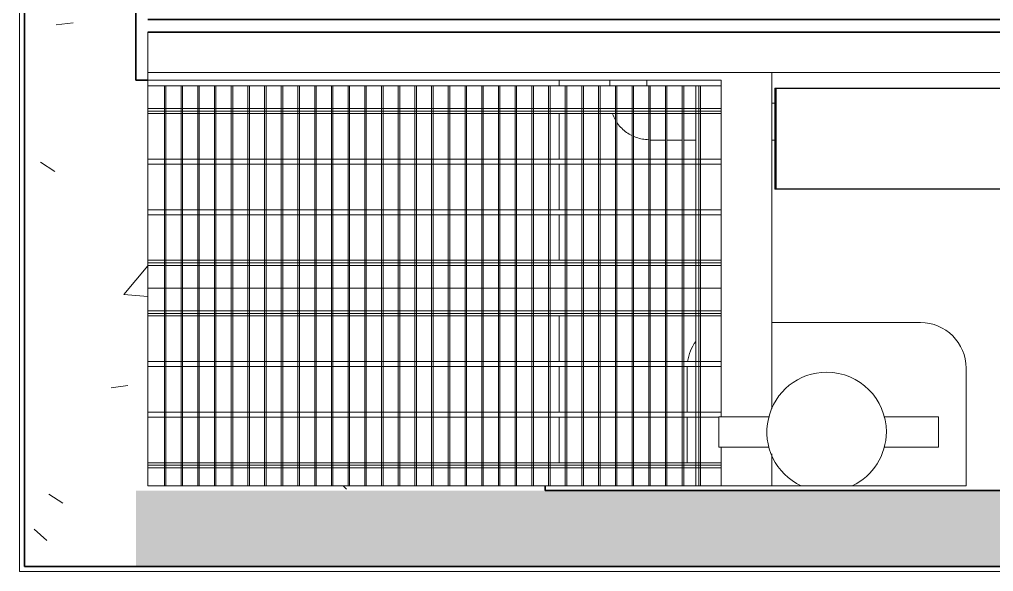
# Model space of a CAD drawing. Header units: metres. Extents: x -3 to 175, y -5 to 18.
# Drawn here: x 24.764 to 26.688, y -0.037 to 1.054 of the extents above; entities that cross this region are included whole.
import ezdxf

# ---------------------------------------------------------------- set-up
doc = ezdxf.new("R2010")
doc.units = ezdxf.units.M
for name, color, linetype, lineweight in [('A-GENM', 7, 'Continuous', 9), ('A-WALL', 7, 'Continuous', 9), ('A-WALL-PATT', 7, 'Continuous', 35), ('I-WALL', 7, 'Continuous', 9), ('P-PIPE', 7, 'Continuous', 9), ('S-COLS', 7, 'Continuous', 9)]:
    doc.layers.add(name, color=color, linetype=linetype, lineweight=lineweight)
pattern_1 = [(50, (30.7992, 0), (0.728738, -0.06376), [0.0762, -0.8382]), (355, (30.7992, 0), (-0.14097, 0.764224), [0.06096, -0.67056]), (100.451, (30.85994, -0.0053), (0.58777, 0.700469), [0.06476, -0.71236]), (46.184, (30.7992, 0.2032), (1.084314, -0.168175), [0.1143, -1.257]), (96.636, (30.8896, 0.1892), (0.94999, 0.989753), [0.09714, -1.069]), (351.184, (30.7992, 0.2032), (0.94969, 0.990147), [0.09144, -1.006]), (21, (30.9008, 0.1524), (0.606457, -0.409065), [0.0762, -0.8382]), (326, (30.9008, 0.1524), (0.247208, 0.73675), [0.06096, -0.67056]), (71.451, (30.95135, 0.1183), (0.85367, 0.327687), [0.06476, -0.71236]), (37.5, (30.7992, 0), (0.0123552, 0.3382243), [0.03353, -0.6289, 0.03353, -0.64719, -0.6731]), (37.5, (30.7992, 0), (0.0123552, 0.3382243), [-1.343, 0.03353, -0.63957]), (7.5, (30.7992, 0), (0.2672815, 0.4007255), [0.03353, -0.35458, 0.03353, -0.61366, -0.25654]), (7.5, (30.7992, 0), (0.2672815, 0.4007255), [-1.035, 0.03353, -0.22301]), (327.5, (30.57264, 0), (0.5423632, -0.0229212), [0.03353, -0.22047, 0.03353, -0.75895, -1.052]), (327.5, (30.57264, 0), (0.5423632, -0.0229212), [-1.046, 0.03353, -1.018]), (317.5, (30.47104, 0), (0.592516, 0.101701), [0.03353, -0.29667, 0.03353, -0.49276, -0.74676]), (317.5, (30.47104, 0), (0.592516, 0.101701), [-0.85649, 0.03353, -0.71323])]

# ---------------------------------------------------------------- blocks, each defined once
blk = doc.blocks.new('Bolardo - Bolardo-2116282-N-Estancos')
at = {"layer": 'A-GENM'}
for p, q in [((-0.1122, 0.2129), (0.1817, 0.2129)), ((-0.2793, 0.1229), (-0.2793, 0.0357)), ((0.2717, 0.1229), (0.2717, -0.1098)), ((-0.2793, 0.0261), (-0.2793, -0.0643)), ((-0.1167, 0.0268), (-0.2169, 0.0268)), ((-0.2169, -0.0332), (-0.2169, 0.0268)), ((0.2173, 0.0268), (0.1094, 0.0268)), ((0.2173, 0.0268), (0.2173, -0.0332)), ((-0.2169, -0.0332), (-0.1175, -0.0332)), ((0.1099, -0.0332), (0.2173, -0.0332)), ((-0.0544, -0.1098), (-0.1122, -0.1098)), ((-0.0544, -0.1098), (0.0468, -0.1098)), ((0.0468, -0.1098), (0.2717, -0.1098))]:
    blk.add_line(p, q, dxfattribs=at)
for centre, radius, start, end in [((0.1817, 0.1229), 0.09, 0, 90), ((-0.1893, 0.1229), 0.09, 144.106, 171.7224), ((-0.1893, 0.1229), 0.09, 177.974, 180), ((-0.0038, -0.0032), 0.118, 90, 244.6126), ((-0.0038, -0.0032), 0.118, 0, 90), ((-0.0038, -0.0032), 0.118, 295.3874, 0)]:
    blk.add_arc(centre, radius, start, end, dxfattribs=at)
blk = doc.blocks.new('M_Boca extracción - M_Boca extracción-2633244-N-Estancos')
at = {"layer": 'A-GENM'}
for p, q in [((-0.6036, 0.1), (-0.6036, -0.1)), ((-0.6007, 0.1), (-0.6036, 0.1)), ((-0.6034, -0.1), (-0.6034, 0.1)), ((0.6036, 0.1), (0.6007, 0.1)), ((0.6034, 0.1), (0.6034, -0.1)), ((0.6036, -0.1), (0.6036, 0.1)), ((-0.6036, -0.1), (-0.6007, -0.1)), ((0.6007, -0.1), (0.6036, -0.1))]:
    blk.add_line(p, q, dxfattribs=at)
at = {"layer": 'A-GENM', "lineweight": 25}
for p, q in [((-0.6007, 0.1), (0.6007, 0.1)), ((-0.6007, -0.1), (-0.6007, 0.1)), ((0.6007, -0.1), (0.6007, 0.1)), ((0.6007, -0.1), (-0.6007, -0.1))]:
    blk.add_line(p, q, dxfattribs=at)
blk = doc.blocks.new('M_RVR_Grating - 0_40 x 1_15-V13-N-Estancos')
at = {"layer": 'A-GENM'}
for p, q in [((-0.525, 0.2), (-0.5577, 0.2)), ((-0.5577, 0.2), (-0.5577, -0.1907)), ((0.575, 0.2), (-0.5577, 0.2)), ((-0.5577, 0.2), (-0.5577, 0.15)), ((-0.522, 0.2), (-0.525, 0.2)), ((-0.525, 0.2), (-0.525, -0.1907)), ((-0.525, -0.1907), (-0.525, 0.2)), ((-0.522, -0.1907), (-0.522, 0.2)), ((-0.489, 0.2), (-0.492, 0.2)), ((-0.492, 0.2), (-0.492, -0.1907)), ((-0.489, -0.1907), (-0.489, 0.2)), ((-0.456, 0.2), (-0.459, 0.2)), ((-0.459, 0.2), (-0.459, -0.1907)), ((-0.456, -0.1907), (-0.456, 0.2)), ((-0.423, 0.2), (-0.426, 0.2)), ((-0.426, 0.2), (-0.426, -0.1907)), ((-0.423, -0.1907), (-0.423, 0.2)), ((-0.39, 0.2), (-0.393, 0.2)), ((-0.393, 0.2), (-0.393, -0.1907)), ((-0.39, -0.1907), (-0.39, 0.2)), ((-0.357, 0.2), (-0.36, 0.2)), ((-0.36, 0.2), (-0.36, -0.1907)), ((-0.357, -0.1907), (-0.357, 0.2)), ((-0.324, 0.2), (-0.327, 0.2)), ((-0.327, 0.2), (-0.327, -0.1907)), ((-0.324, -0.1907), (-0.324, 0.2)), ((-0.291, 0.2), (-0.294, 0.2)), ((-0.294, 0.2), (-0.294, -0.1907)), ((-0.291, -0.1907), (-0.291, 0.2)), ((-0.258, 0.2), (-0.261, 0.2)), ((-0.261, 0.2), (-0.261, -0.1907)), ((-0.258, -0.1907), (-0.258, 0.2)), ((-0.225, 0.2), (-0.228, 0.2)), ((-0.228, 0.2), (-0.228, -0.1907)), ((-0.225, -0.1907), (-0.225, 0.2)), ((-0.192, 0.2), (-0.195, 0.2)), ((-0.195, 0.2), (-0.195, -0.1907)), ((-0.192, -0.1907), (-0.192, 0.2)), ((-0.159, 0.2), (-0.162, 0.2)), ((-0.162, 0.2), (-0.162, -0.1907)), ((-0.159, -0.1907), (-0.159, 0.2)), ((-0.126, 0.2), (-0.129, 0.2)), ((-0.129, 0.2), (-0.129, -0.1907)), ((-0.126, -0.1907), (-0.126, 0.2)), ((-0.093, 0.2), (-0.096, 0.2)), ((-0.096, 0.2), (-0.096, -0.1907)), ((-0.093, -0.1907), (-0.093, 0.2)), ((-0.06, 0.2), (-0.063, 0.2)), ((-0.063, 0.2), (-0.063, -0.1907)), ((-0.06, -0.1907), (-0.06, 0.2)), ((-0.027, 0.2), (-0.03, 0.2)), ((-0.03, 0.2), (-0.03, -0.1907)), ((-0.027, -0.1907), (-0.027, 0.2)), ((0.006, 0.2), (0.003, 0.2)), ((0.003, 0.2), (0.003, -0.1907)), ((0.006, -0.1907), (0.006, 0.2)), ((0.039, 0.2), (0.036, 0.2)), ((0.036, 0.2), (0.036, -0.1907)), ((0.039, -0.1907), (0.039, 0.2)), ((0.072, 0.2), (0.069, 0.2)), ((0.069, 0.2), (0.069, -0.1907)), ((0.072, -0.1907), (0.072, 0.2)), ((0.105, 0.2), (0.102, 0.2)), ((0.102, 0.2), (0.102, -0.1907)), ((0.105, -0.1907), (0.105, 0.2)), ((0.138, 0.2), (0.135, 0.2)), ((0.135, 0.2), (0.135, -0.1907)), ((0.138, -0.1907), (0.138, 0.2)), ((0.171, 0.2), (0.168, 0.2)), ((0.168, 0.2), (0.168, -0.1907)), ((0.171, -0.1907), (0.171, 0.2)), ((0.204, 0.2), (0.201, 0.2)), ((0.201, 0.2), (0.201, -0.1907)), ((0.204, -0.1907), (0.204, 0.2)), ((0.237, 0.2), (0.234, 0.2)), ((0.234, 0.2), (0.234, -0.1907)), ((0.237, -0.1907), (0.237, 0.2)), ((0.27, 0.2), (0.267, 0.2)), ((0.267, 0.2), (0.267, -0.1907)), ((0.27, -0.1907), (0.27, 0.2)), ((0.303, 0.2), (0.3, 0.2)), ((0.3, 0.2), (0.3, -0.1907)), ((0.303, -0.1907), (0.303, 0.2)), ((0.336, 0.2), (0.333, 0.2)), ((0.333, 0.2), (0.333, -0.1907)), ((0.336, -0.1907), (0.336, 0.2)), ((0.369, 0.2), (0.366, 0.2)), ((0.366, 0.2), (0.366, -0.1907)), ((0.369, -0.1907), (0.369, 0.2)), ((0.402, 0.2), (0.399, 0.2)), ((0.399, 0.2), (0.399, -0.1907)), ((0.402, -0.1907), (0.402, 0.2)), ((0.435, 0.2), (0.432, 0.2)), ((0.432, 0.2), (0.432, -0.1907)), ((0.435, -0.1907), (0.435, 0.2)), ((0.468, 0.2), (0.465, 0.2)), ((0.465, 0.2), (0.465, -0.1907)), ((0.468, -0.1907), (0.468, 0.2)), ((0.501, 0.2), (0.498, 0.2)), ((0.498, 0.2), (0.498, -0.1907)), ((0.501, -0.1907), (0.501, 0.2)), ((0.575, 0.2), (0.525, 0.2)), ((0.525, 0.2), (0.525, -0.1907)), ((0.534, 0.2), (0.531, 0.2)), ((0.531, 0.2), (0.531, -0.1907)), ((0.534, -0.1907), (0.534, 0.2)), ((0.575, -0.054), (0.575, 0.2)), ((0.575, 0.15), (0.575, 0.2)), ((0.575, 0.155), (-0.5577, 0.155)), ((-0.5577, 0.15), (0.575, 0.15)), ((-0.5577, 0.145), (0.575, 0.145)), ((0.575, 0.055), (-0.5577, 0.055)), ((-0.5577, 0.045), (0.575, 0.045)), ((0.575, -0.045), (-0.5577, -0.045)), ((-0.5577, -0.055), (0.5703, -0.055)), ((0.575, -0.1907), (0.575, -0.1141)), ((0.575, -0.145), (-0.5577, -0.145)), ((0.575, -0.15), (-0.5577, -0.15)), ((-0.5577, -0.15), (-0.5577, -0.1907)), ((0.575, -0.1907), (0.575, -0.15)), ((-0.5577, -0.155), (0.575, -0.155)), ((-0.525, -0.1907), (-0.5577, -0.1907)), ((0.575, -0.1907), (-0.5577, -0.1907)), ((-0.522, -0.1907), (-0.525, -0.1907)), ((-0.489, -0.1907), (-0.492, -0.1907)), ((-0.456, -0.1907), (-0.459, -0.1907)), ((-0.423, -0.1907), (-0.426, -0.1907)), ((-0.39, -0.1907), (-0.393, -0.1907)), ((-0.357, -0.1907), (-0.36, -0.1907)), ((-0.324, -0.1907), (-0.327, -0.1907)), ((-0.291, -0.1907), (-0.294, -0.1907)), ((-0.258, -0.1907), (-0.261, -0.1907)), ((-0.225, -0.1907), (-0.228, -0.1907)), ((-0.192, -0.1907), (-0.195, -0.1907)), ((-0.159, -0.1907), (-0.162, -0.1907)), ((-0.126, -0.1907), (-0.129, -0.1907)), ((-0.093, -0.1907), (-0.096, -0.1907)), ((-0.06, -0.1907), (-0.063, -0.1907)), ((-0.027, -0.1907), (-0.03, -0.1907)), ((0.006, -0.1907), (0.003, -0.1907)), ((0.039, -0.1907), (0.036, -0.1907)), ((0.072, -0.1907), (0.069, -0.1907)), ((0.105, -0.1907), (0.102, -0.1907)), ((0.138, -0.1907), (0.135, -0.1907)), ((0.171, -0.1907), (0.168, -0.1907)), ((0.204, -0.1907), (0.201, -0.1907)), ((0.237, -0.1907), (0.234, -0.1907)), ((0.27, -0.1907), (0.267, -0.1907)), ((0.303, -0.1907), (0.3, -0.1907)), ((0.336, -0.1907), (0.333, -0.1907)), ((0.369, -0.1907), (0.366, -0.1907)), ((0.402, -0.1907), (0.399, -0.1907)), ((0.435, -0.1907), (0.432, -0.1907)), ((0.468, -0.1907), (0.465, -0.1907)), ((0.501, -0.1907), (0.498, -0.1907)), ((0.575, -0.1907), (0.525, -0.1907)), ((0.534, -0.1907), (0.531, -0.1907))]:
    blk.add_line(p, q, dxfattribs=at)
blk = doc.blocks.new('M_RVR_Grating - 0_40 x 1_15-V14-N-Estancos')
at = {"layer": 'A-GENM'}
for p, q in [((-0.525, 0.2), (-0.5577, 0.2)), ((-0.5577, -0.2), (-0.5577, 0.2)), ((0.575, 0.2), (-0.5577, 0.2)), ((-0.5577, 0.2), (-0.5577, 0.15)), ((-0.525, 0.2), (-0.525, -0.2)), ((-0.522, 0.2), (-0.525, 0.2)), ((-0.525, -0.2), (-0.525, 0.2)), ((-0.522, -0.2), (-0.522, 0.2)), ((-0.492, 0.2), (-0.492, -0.2)), ((-0.489, 0.2), (-0.492, 0.2)), ((-0.489, -0.2), (-0.489, 0.2)), ((-0.459, 0.2), (-0.459, -0.2)), ((-0.456, 0.2), (-0.459, 0.2)), ((-0.456, -0.2), (-0.456, 0.2)), ((-0.426, 0.2), (-0.426, -0.2)), ((-0.423, 0.2), (-0.426, 0.2)), ((-0.423, -0.2), (-0.423, 0.2)), ((-0.393, 0.2), (-0.393, -0.2)), ((-0.39, 0.2), (-0.393, 0.2)), ((-0.39, -0.2), (-0.39, 0.2)), ((-0.36, 0.2), (-0.36, -0.2)), ((-0.357, 0.2), (-0.36, 0.2)), ((-0.357, -0.2), (-0.357, 0.2)), ((-0.327, 0.2), (-0.327, -0.2)), ((-0.324, 0.2), (-0.327, 0.2)), ((-0.324, -0.2), (-0.324, 0.2)), ((-0.294, 0.2), (-0.294, -0.2)), ((-0.291, 0.2), (-0.294, 0.2)), ((-0.291, -0.2), (-0.291, 0.2)), ((-0.261, 0.2), (-0.261, -0.2)), ((-0.258, 0.2), (-0.261, 0.2)), ((-0.258, -0.2), (-0.258, 0.2)), ((-0.228, 0.2), (-0.228, -0.2)), ((-0.225, 0.2), (-0.228, 0.2)), ((-0.225, -0.2), (-0.225, 0.2)), ((-0.195, 0.2), (-0.195, -0.2)), ((-0.192, 0.2), (-0.195, 0.2)), ((-0.192, -0.2), (-0.192, 0.2)), ((-0.162, 0.2), (-0.162, -0.2)), ((-0.159, 0.2), (-0.162, 0.2)), ((-0.159, -0.2), (-0.159, 0.2)), ((-0.129, 0.2), (-0.129, -0.2)), ((-0.126, 0.2), (-0.129, 0.2)), ((-0.126, -0.2), (-0.126, 0.2)), ((-0.096, 0.2), (-0.096, -0.2)), ((-0.093, 0.2), (-0.096, 0.2)), ((-0.093, -0.2), (-0.093, 0.2)), ((-0.063, 0.2), (-0.063, -0.2)), ((-0.06, 0.2), (-0.063, 0.2)), ((-0.06, -0.2), (-0.06, 0.2)), ((-0.03, 0.2), (-0.03, -0.2)), ((-0.027, 0.2), (-0.03, 0.2)), ((-0.027, -0.2), (-0.027, 0.2)), ((0.003, 0.2), (0.003, -0.2)), ((0.006, 0.2), (0.003, 0.2)), ((0.006, -0.2), (0.006, 0.2)), ((0.036, 0.2), (0.036, -0.2)), ((0.039, 0.2), (0.036, 0.2)), ((0.039, -0.2), (0.039, 0.2)), ((0.069, 0.2), (0.069, -0.2)), ((0.072, 0.2), (0.069, 0.2)), ((0.072, -0.2), (0.072, 0.2)), ((0.102, 0.2), (0.102, -0.2)), ((0.105, 0.2), (0.102, 0.2)), ((0.105, -0.2), (0.105, 0.2)), ((0.135, 0.2), (0.135, -0.2)), ((0.138, 0.2), (0.135, 0.2)), ((0.138, -0.2), (0.138, 0.2)), ((0.168, 0.2), (0.168, -0.2)), ((0.171, 0.2), (0.168, 0.2)), ((0.171, -0.2), (0.171, 0.2)), ((0.201, 0.2), (0.201, -0.2)), ((0.204, 0.2), (0.201, 0.2)), ((0.204, -0.2), (0.204, 0.2)), ((0.234, 0.2), (0.234, -0.2)), ((0.237, 0.2), (0.234, 0.2)), ((0.237, -0.2), (0.237, 0.2)), ((0.267, 0.2), (0.267, -0.2)), ((0.27, 0.2), (0.267, 0.2)), ((0.27, -0.2), (0.27, 0.2)), ((0.3, 0.2), (0.3, -0.2)), ((0.303, 0.2), (0.3, 0.2)), ((0.303, -0.2), (0.303, 0.2)), ((0.333, 0.2), (0.333, -0.2)), ((0.336, 0.2), (0.333, 0.2)), ((0.336, -0.2), (0.336, 0.2)), ((0.366, 0.2), (0.366, -0.2)), ((0.369, 0.2), (0.366, 0.2)), ((0.369, -0.2), (0.369, 0.2)), ((0.399, 0.2), (0.399, -0.2)), ((0.402, 0.2), (0.399, 0.2)), ((0.402, -0.2), (0.402, 0.2)), ((0.432, 0.2), (0.432, -0.2)), ((0.435, 0.2), (0.432, 0.2)), ((0.435, -0.2), (0.435, 0.2)), ((0.465, 0.2), (0.465, -0.2)), ((0.468, 0.2), (0.465, 0.2)), ((0.468, -0.2), (0.468, 0.2)), ((0.498, 0.2), (0.498, -0.2)), ((0.501, 0.2), (0.498, 0.2)), ((0.501, -0.2), (0.501, 0.2)), ((0.525, 0.2), (0.525, -0.2)), ((0.575, 0.2), (0.525, 0.2)), ((0.531, 0.2), (0.531, -0.2)), ((0.534, 0.2), (0.531, 0.2)), ((0.534, -0.2), (0.534, 0.2)), ((0.575, -0.2), (0.575, 0.2)), ((0.575, 0.15), (0.575, 0.2)), ((0.575, 0.155), (-0.5577, 0.155)), ((-0.5577, 0.15), (0.575, 0.15)), ((-0.5577, 0.145), (0.575, 0.145)), ((0.575, 0.055), (-0.5577, 0.055)), ((-0.5577, 0.045), (0.575, 0.045)), ((0.575, -0.045), (-0.5577, -0.045)), ((-0.5577, -0.055), (0.575, -0.055)), ((0.575, -0.145), (-0.5577, -0.145)), ((0.575, -0.15), (-0.5577, -0.15)), ((-0.5577, -0.15), (-0.5577, -0.2)), ((0.575, -0.2), (0.575, -0.15)), ((-0.5577, -0.155), (0.575, -0.155)), ((-0.5577, -0.2), (-0.525, -0.2)), ((-0.5577, -0.2), (0.575, -0.2)), ((-0.525, -0.2), (-0.522, -0.2)), ((-0.492, -0.2), (-0.489, -0.2)), ((-0.459, -0.2), (-0.456, -0.2)), ((-0.426, -0.2), (-0.423, -0.2)), ((-0.393, -0.2), (-0.39, -0.2)), ((-0.36, -0.2), (-0.357, -0.2)), ((-0.327, -0.2), (-0.324, -0.2)), ((-0.294, -0.2), (-0.291, -0.2)), ((-0.261, -0.2), (-0.258, -0.2)), ((-0.228, -0.2), (-0.225, -0.2)), ((-0.195, -0.2), (-0.192, -0.2)), ((-0.162, -0.2), (-0.159, -0.2)), ((-0.129, -0.2), (-0.126, -0.2)), ((-0.096, -0.2), (-0.093, -0.2)), ((-0.063, -0.2), (-0.06, -0.2)), ((-0.03, -0.2), (-0.027, -0.2)), ((0.003, -0.2), (0.006, -0.2)), ((0.036, -0.2), (0.039, -0.2)), ((0.069, -0.2), (0.072, -0.2)), ((0.102, -0.2), (0.105, -0.2)), ((0.135, -0.2), (0.138, -0.2)), ((0.168, -0.2), (0.171, -0.2)), ((0.201, -0.2), (0.204, -0.2)), ((0.234, -0.2), (0.237, -0.2)), ((0.267, -0.2), (0.27, -0.2)), ((0.3, -0.2), (0.303, -0.2)), ((0.333, -0.2), (0.336, -0.2)), ((0.366, -0.2), (0.369, -0.2)), ((0.399, -0.2), (0.402, -0.2)), ((0.432, -0.2), (0.435, -0.2)), ((0.465, -0.2), (0.468, -0.2)), ((0.498, -0.2), (0.501, -0.2)), ((0.525, -0.2), (0.575, -0.2)), ((0.531, -0.2), (0.534, -0.2))]:
    blk.add_line(p, q, dxfattribs=at)
blk = doc.blocks.new('M_RVR_Codo material - CO - Codo-2960452-N-Estancos')
at = {"layer": 'P-PIPE', "flags": 128}
for points in [[(0.029, 0.0113), (0.03, 0.0139), (0.0311, 0.0168), (0.032, 0.0198), (0.0329, 0.0228), (0.0336, 0.0258), (0.0342, 0.0288), (0.0346, 0.0319), (0.035, 0.035), (0.0352, 0.0381), (0.0353, 0.0412)], [(0.0017, -0.0219), (0.004, -0.0203), (0.0064, -0.0184), (0.0088, -0.0164), (0.0111, -0.0143), (0.0133, -0.0121), (0.0155, -0.0098), (0.0175, -0.0075), (0.0194, -0.0051), (0.0212, -0.0025), (0.023, 0), (0.0246, 0.0027), (0.0261, 0.0054), (0.0275, 0.0082)], [(-0.0151, -0.0307), (-0.0122, -0.0296), (-0.0093, -0.0283), (-0.0065, -0.0269), (-0.0038, -0.0254)]]:
    blk.add_lwpolyline(points, dxfattribs=at)

msp = doc.modelspace()

# ---------------------------------------------------------------- hatches: boundary and pattern name
at = {"layer": 'A-WALL-PATT', "lineweight": 9}
h = msp.add_hatch(dxfattribs=at)
h.set_pattern_fill('FP_1', color=256, style=0, pattern_type=2)
h.set_pattern_definition(pattern_1)
h.paths.add_polyline_path([(24.9936, -0.027), (24.9936, 3.0387), (24.7736, 3.0384), (24.7736, -0.027)])
h.paths.add_polyline_path([(24.7736, 3.1033), (24.9936, 3.1034), (24.9936, 3.8511), (24.7736, 3.8508), (24.7736, 3.1033)])
h.paths.add_polyline_path([(24.7743, 3.9157), (24.9936, 3.9158), (24.9936, 4.8287), (24.7736, 4.8287), (24.7736, 3.9157)])
h.paths.add_polyline_path([(24.7736, 4.8937), (24.9936, 4.8937), (24.9936, 5.8481), (24.813, 5.8491), (24.813, 5.9111), (24.9936, 5.9111), (24.9936, 6.1391), (24.813, 6.1391), (24.813, 6.2121), (24.9936, 6.2121), (24.9936, 6.93), (24.813, 6.93), (24.813, 7.0031), (24.9936, 7.0031), (24.9936, 7.255), (24.813, 7.2561), (24.813, 7.318), (24.9936, 7.318), (24.9936, 8.4154), (24.7736, 8.4154), (24.7736, 4.9051)])
h.paths.add_polyline_path([(24.7736, 8.4804), (24.9936, 8.4804), (24.9936, 9.3746), (24.7736, 9.3744), (24.7736, 8.7565)])
h.paths.add_polyline_path([(24.7997, 9.4393), (24.9936, 9.4394), (24.9936, 10.1802), (24.7736, 10.1802), (24.7736, 9.4393), (24.7872, 9.4393)])
h.paths.add_polyline_path([(24.8655, 10.2451), (24.9936, 10.2451), (24.9936, 13.1528), (24.7736, 13.1528), (24.7736, 10.2451), (24.853, 10.2451)])
h = msp.add_hatch(dxfattribs=at)
h.set_pattern_fill('FP_1', color=256, style=0, pattern_type=2)
h.set_pattern_definition(pattern_1)
h.paths.add_polyline_path([(48.5973, -0.027), (48.5973, 0.123), (31.6069, 0.123), (31.6069, -0.027), (48.2507, -0.027)])
h.paths.add_polyline_path([(31.5369, -0.027), (31.5369, 0.123), (30.9369, 0.123), (30.9369, -0.027), (31.4275, -0.027)])
h.paths.add_polyline_path([(30.8669, -0.027), (30.8669, 0.123), (24.9936, 0.123), (24.9936, -0.027), (30.8591, -0.027)])
at = {"layer": 'S-COLS'}
h = msp.add_hatch(dxfattribs=at)
h.set_pattern_fill('FP_1', color=256, style=0, pattern_type=2)
h.set_pattern_definition(pattern_1)
h.paths.add_polyline_path([(25.2893, 0.123), (25.8021, 0.123), (25.8021, 0.1323), (25.0172, 0.1323), (25.0172, 0.934), (24.9936, 0.934), (24.9936, 0.123), (25.062, 0.123)])

# ---------------------------------------------------------------- linework, layer by layer
at = {"layer": 'A-WALL'}
for p, q in [((25.0172, 0.934), (25.0172, 1.0289)), ((25.0172, 0.9488), (29.1781, 0.9488)), ((26.2499, 0.9488), (26.2499, 0.2845)), ((26.1499, 0.934), (25.0172, 0.934)), ((25.8299, 0.934), (25.8299, 0.923)), ((26.1499, 0.269), (26.1499, 0.934)), ((25.8299, 0.8682), (25.8299, 0.7778)), ((25.8299, 0.7682), (25.8299, 0.6778)), ((25.8299, 0.6682), (25.8299, 0.5778)), ((25.8299, 0.4682), (25.8299, 0.3778)), ((25.8299, 0.3682), (25.8299, 0.2778)), ((25.8299, 0.2682), (25.8299, 0.1778)), ((26.1499, 0.1323), (26.1499, 0.2089)), ((26.2499, 0.1957), (26.2499, 0.1323)), ((26.1499, 0.1323), (26.2499, 0.1323))]:
    msp.add_line(p, q, dxfattribs=at)
at = {"layer": 'I-WALL'}
for p, q in [((24.7636, -0.037), (24.7636, 3.0386)), ((30.8419, -0.037), (24.7636, -0.037))]:
    msp.add_line(p, q, dxfattribs=at)
at = {"layer": 'I-WALL', "lineweight": 35}
for p, q in [((24.7736, 3.0386), (24.7736, -0.027)), ((24.9936, 0.934), (24.9936, 3.039)), ((29.8175, 1.0539), (25.0172, 1.0539)), ((29.8425, 1.0289), (25.0172, 1.0289)), ((29.8415, 0.123), (25.8021, 0.123)), ((24.7736, -0.027), (30.8669, -0.027))]:
    msp.add_line(p, q, dxfattribs=at)
at = {"layer": 'P-PIPE'}
for p, q in [((25.93, 0.934), (25.9299, 0.923)), ((26.003, 0.923), (26.0031, 0.934)), ((26.2564, 0.8886), (26.2499, 0.8886)), ((26.0099, 0.8155), (26.0399, 0.8155)), ((26.0429, 0.8155), (26.0729, 0.8155)), ((26.0759, 0.8155), (26.0999, 0.8155)), ((26.2499, 0.8155), (26.2564, 0.8155))]:
    msp.add_line(p, q, dxfattribs=at)
at = {"layer": 'S-COLS', "lineweight": 35}
for p, q in [((24.9936, 0.934), (25.0172, 0.934)), ((25.8021, 0.123), (25.8021, 0.1323))]:
    msp.add_line(p, q, dxfattribs=at)
at = {"layer": 'S-COLS'}
msp.add_line((25.0172, 0.934), (25.0172, 0.923), dxfattribs=at)

# ---------------------------------------------------------------- block references
at = {"layer": 'A-GENM'}
for name, p in [('M_RVR_Grating - 0_40 x 1_15-V14-N-Estancos', (25.5749, 0.723)), ('M_Boca extracción - M_Boca extracción-2633244-N-Estancos', (26.8596, 0.8183)), ('M_RVR_Grating - 0_40 x 1_15-V13-N-Estancos', (25.5749, 0.323)), ('Bolardo - Bolardo-2116282-N-Estancos', (26.3621, 0.2421))]:
    msp.add_blockref(name, p, dxfattribs=at)
at = {"layer": 'P-PIPE', "rotation": 269.4677161453652}
msp.add_blockref('M_RVR_Codo material - CO - Codo-2960452-N-Estancos', (25.9658, 0.852), dxfattribs=at)

doc.saveas('drawing.dxf')
